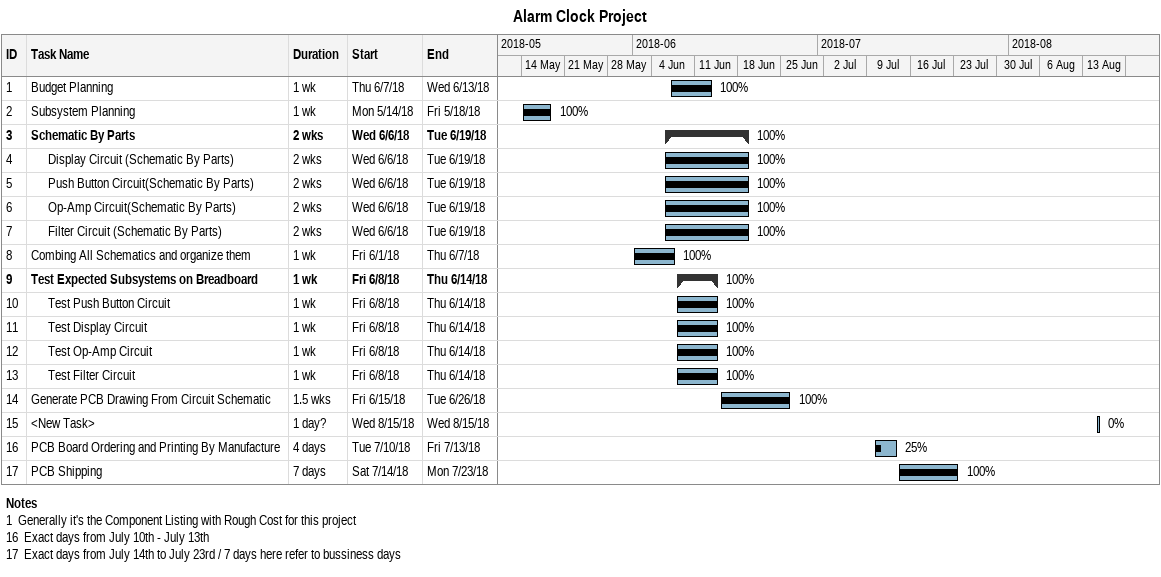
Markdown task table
Alarm Clock Project

| ID | Level | Task | Duration | Start | Finish | % complete |
|---|---|---|---|---|---|---|
| 1 | 1 | Budget Planning | 1w | 2018-06-07 | 2018-06-13 | 100 |
| 2 | 1 | Subsystem Planning | 1w | 2018-05-14 | 2018-05-18 | 100 |
| 3 | 1 | **Schematic By Parts** | 2w | 2018-06-06 | 2018-06-19 | 100 |
| 4 | 2 | Display Circuit (Schematic By Parts) | 2w | 2018-06-06 | 2018-06-19 | 100 |
| 5 | 2 | Push Button Circuit(Schematic By Parts) | 2w | 2018-06-06 | 2018-06-19 | 100 |
| 6 | 2 | Op-Amp Circuit(Schematic By Parts) | 2w | 2018-06-06 | 2018-06-19 | 100 |
| 7 | 2 | Filter Circuit (Schematic By Parts) | 2w | 2018-06-06 | 2018-06-19 | 100 |
| 8 | 1 | Combing All Schematics and organize them | 1w | 2018-06-01 | 2018-06-07 | 100 |
| 9 | 1 | **Test Expected Subsystems on Breadboard** | 1w | 2018-06-08 | 2018-06-14 | 100 |
| 10 | 2 | Test Push Button Circuit | 1w | 2018-06-08 | 2018-06-14 | 100 |
| 11 | 2 | Test Display Circuit | 1w | 2018-06-08 | 2018-06-14 | 100 |
| 12 | 2 | Test Op-Amp Circuit | 1w | 2018-06-08 | 2018-06-14 | 100 |
| 13 | 2 | Test Filter Circuit | 1w | 2018-06-08 | 2018-06-14 | 100 |
| 14 | 1 | Generate PCB Drawing From Circuit Schematic | 1.5w | 2018-06-15 | 2018-06-26 | 100 |
| 15 | 1 | <New Task> | 1d? | 2018-08-15 | 2018-08-15 | 0 |
| 16 | 1 | PCB Board Ordering and Printing By Manufacture | 4d | 2018-07-10 | 2018-07-13 | 25 |
| 17 | 1 | PCB Shipping | 7d | 2018-07-14 | 2018-07-23 | 100 |

Notes
- 1: Generally it's the Component Listing with Rough Cost for this project
- 16: Exact days from July 10th - July 13th
- 17: Exact days from July 14th to July 23rd / 7 days here refer to bussiness days
